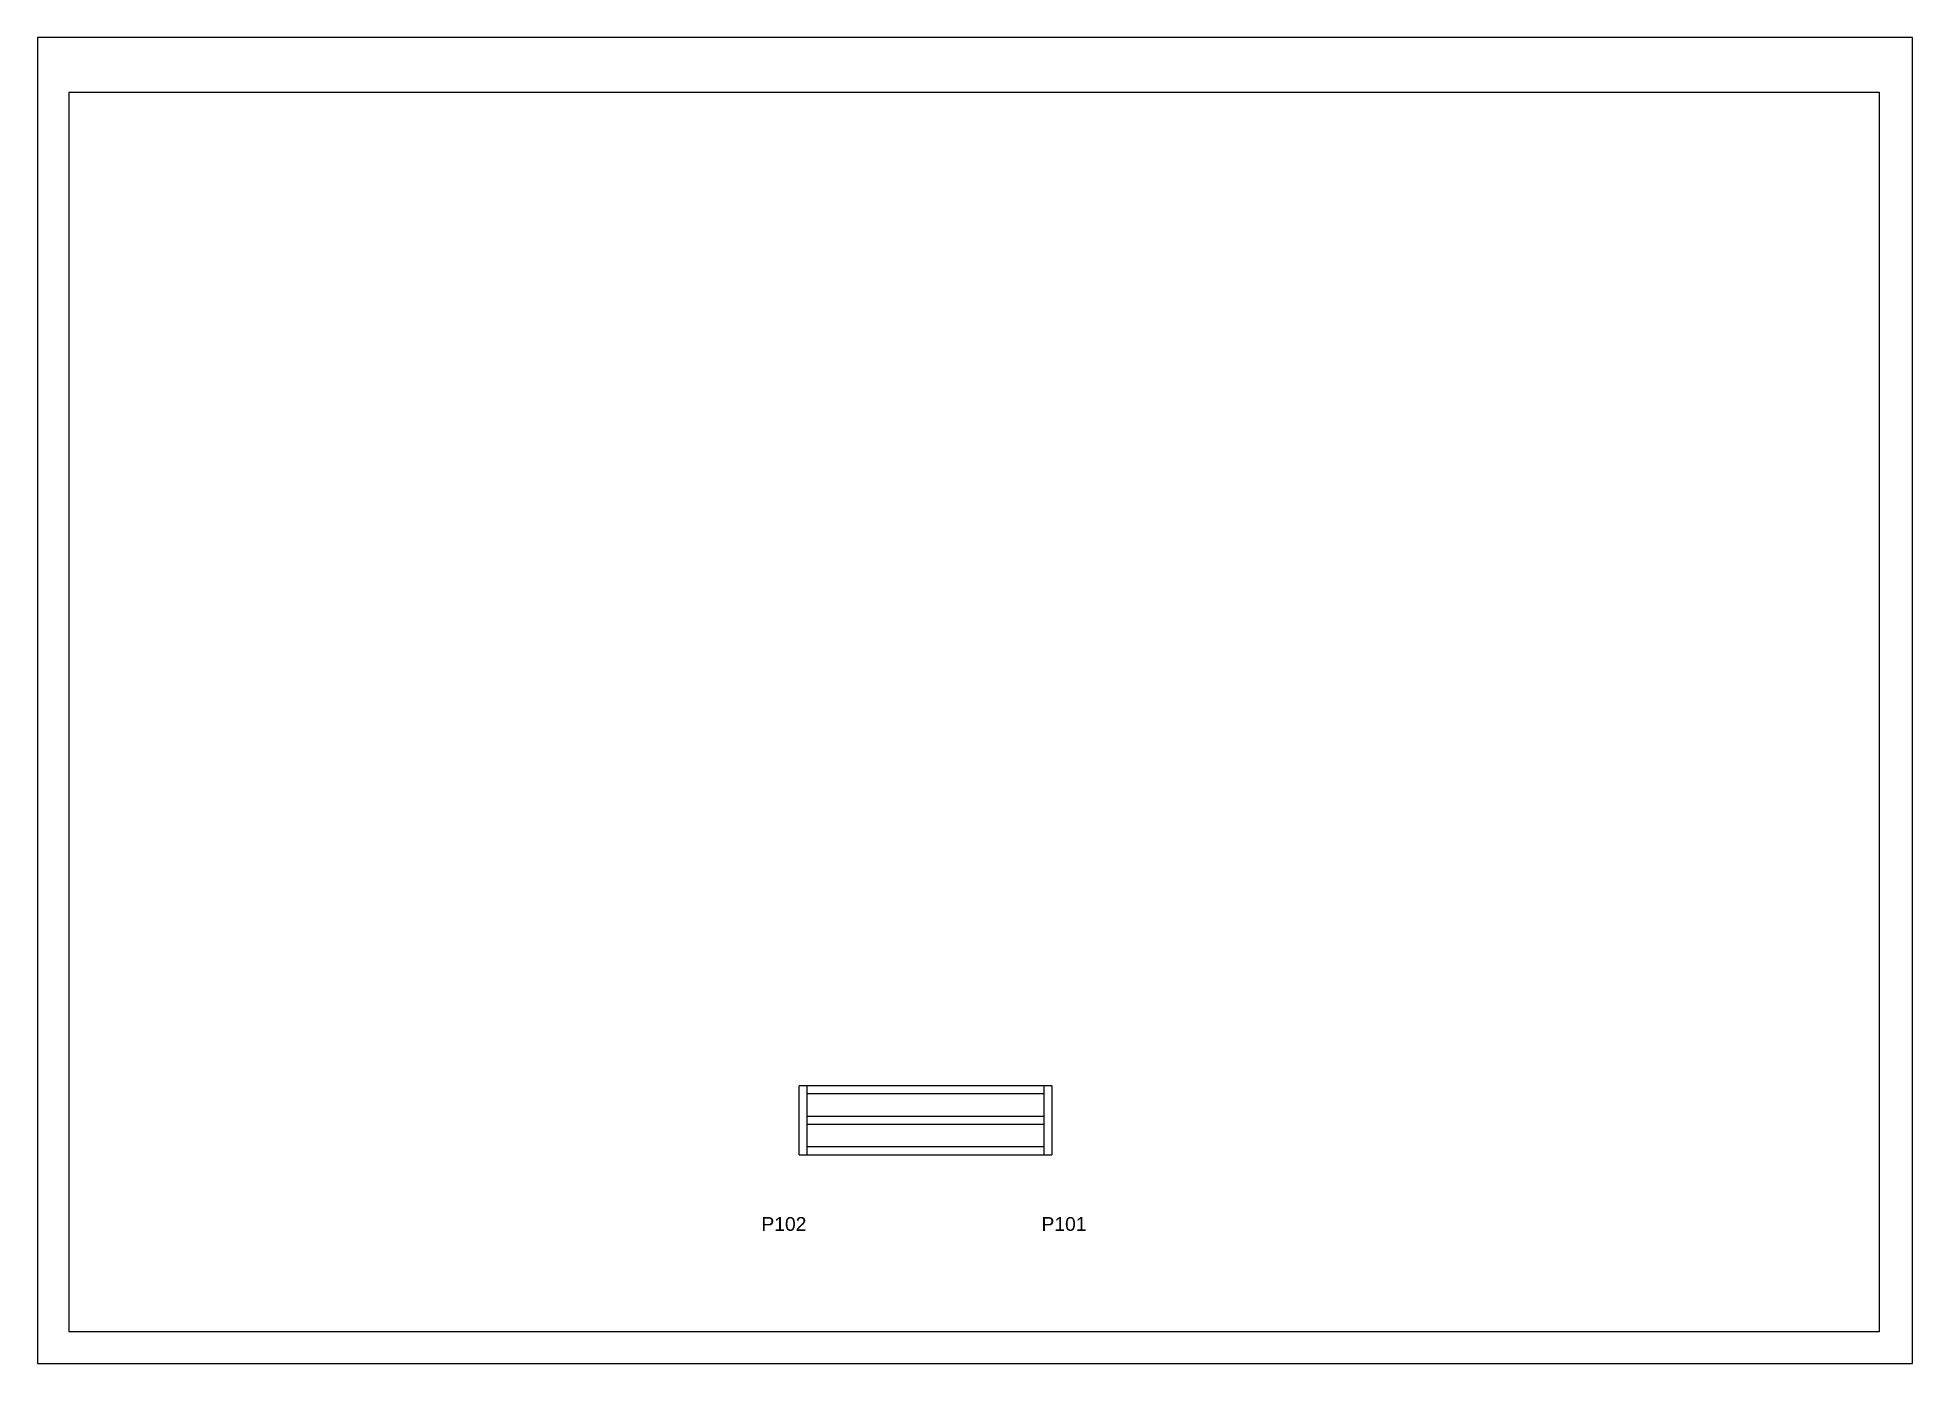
# Paper-space layout '10' of a CAD drawing. Extents: x 0 to 297, y 0 to 210.
# The model-space entities are those that its viewports show. They can reach past a viewport. Long polylines and large blocks are cut down to what shows.
import ezdxf

# ---------------------------------------------------------------- set-up
doc = ezdxf.new("R2010")
doc.units = 0
for name, color, linetype in [('5', 5, 'Continuous'), ('Painéis', 200, 'Continuous'), ('SARR_2.2x7', 40, 'Continuous')]:
    doc.layers.add(name, color=color, linetype=linetype)
doc.styles.get("Standard").update_dxf_attribs({"font": 'arial.ttf'})

msp = doc.modelspace()

# ---------------------------------------------------------------- linework, layer by layer
at = {"layer": 'Painéis'}
msp.add_line((2175.3, 15744.1), (2175.3, 15804.1), dxfattribs=at)
for points in [[(2395.3, 15804.1), (2175.3, 15804.1)], [(2395.3, 15804.1), (2395.3, 15744.1)], [(2175.3, 15744.1), (2395.3, 15744.1)]]:
    msp.add_lwpolyline(points, dxfattribs=at)
at = {"layer": 'SARR_2.2x7', "linetype": 'Continuous'}
for p, q in [((2388.3, 15797.1), (2182.3, 15797.1)), ((2182.3, 15777.6), (2388.3, 15777.6)), ((2182.3, 15770.6), (2388.3, 15770.6)), ((2182.3, 15751.1), (2388.3, 15751.1))]:
    msp.add_line(p, q, dxfattribs=at)
for points in [[(2182.3, 15744.1), (2182.3, 15804.1)], [(2388.3, 15804.1), (2388.3, 15744.1)]]:
    msp.add_lwpolyline(points, dxfattribs=at)

# ---------------------------------------------------------------- texts
at = {"layer": '5', "linetype": 'Continuous'}
for s, p in [('P102', (2142.4, 15677.8)), ('P101', (2386.2, 15677.8))]:
    msp.add_text(s, height=12, rotation=360, dxfattribs=at).set_placement(p)

psp = doc.layouts.new('10')

# ---------------------------------------------------------------- linework, layer by layer
for points in [[(0, 0), (297, 0), (297, 210), (0, 210)], [(291.7, 5), (5, 5), (5, 201.35), (291.7, 201.35)]]:
    psp.add_lwpolyline(points, close=True)

# ---------------------------------------------------------------- viewports
at = {"layer": 'Defpoints'}
psp.add_viewport(center=(148.35, 103.17), size=(286.7, 196.3459), view_center_point=(2327.48, 16129.37), view_height=1079.0914, dxfattribs=at)

doc.saveas('drawing.dxf')
